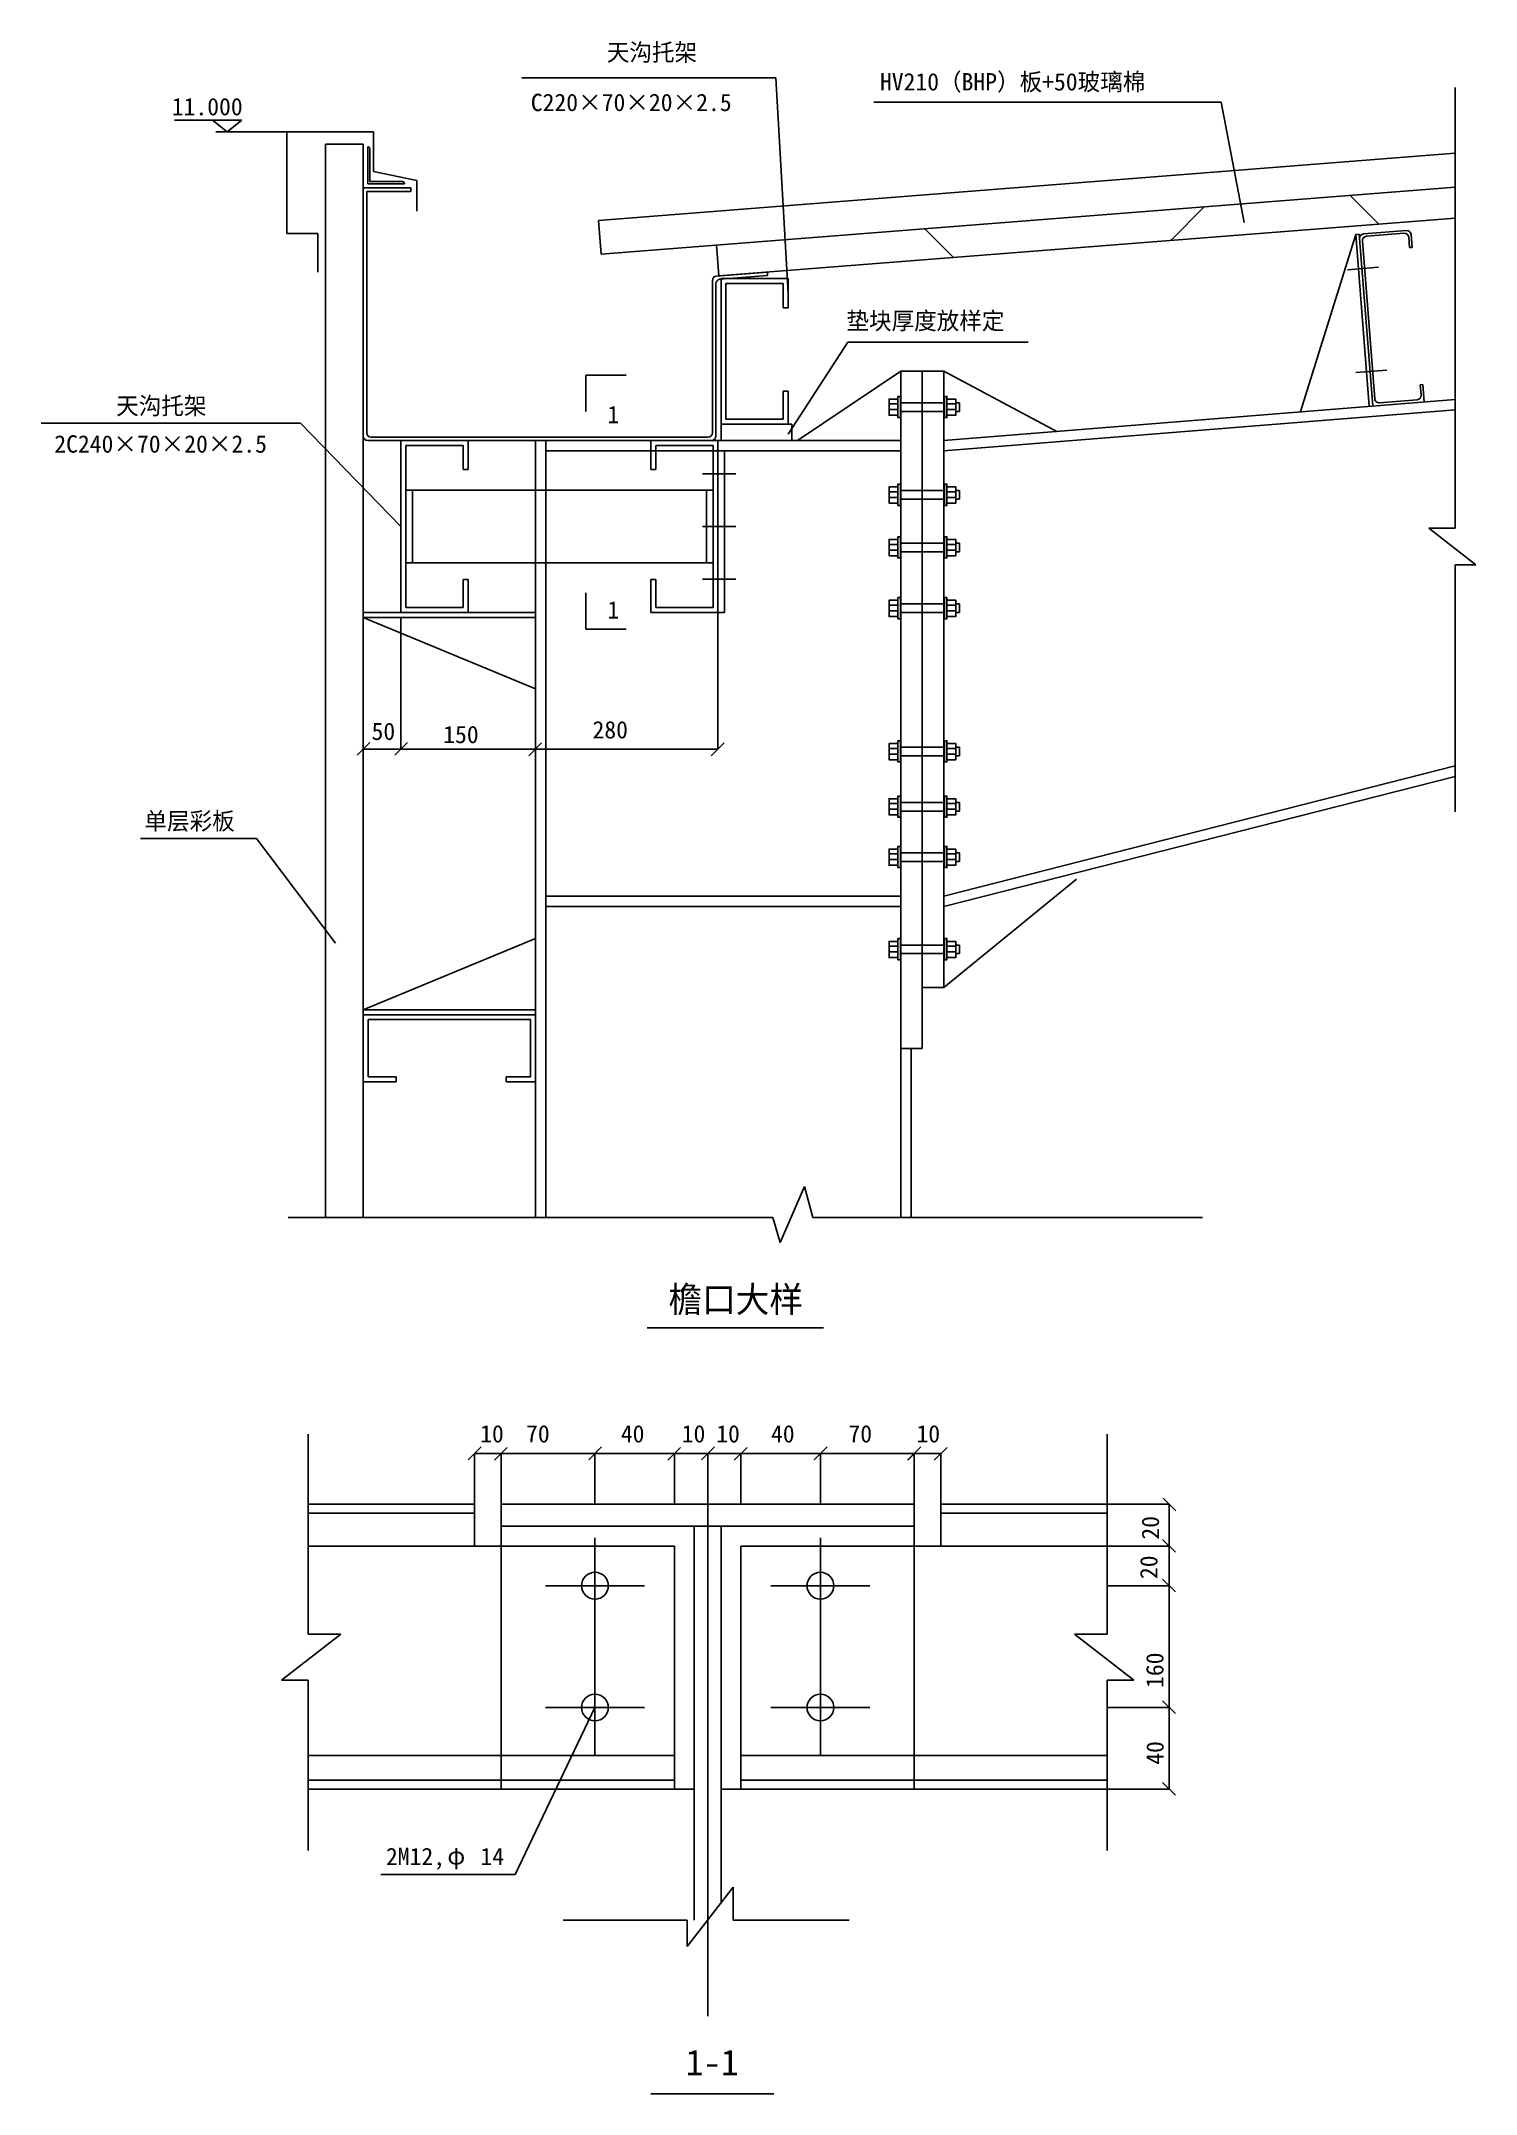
# Model space of a CAD drawing. Header units: metres. Extents: x 1972 to 23042, y -8659 to 21489.
import ezdxf

# ---------------------------------------------------------------- set-up
doc = ezdxf.new("R2010")
doc.units = ezdxf.units.M
for name, color, linetype in [('1', 1, 'Continuous'), ('2', 2, 'Continuous'), ('3', 3, 'Continuous'), ('AXIS', 3, 'Continuous'), ('GJ', 1, 'Continuous'), ('PUB_TEXT', 7, 'Continuous')]:
    doc.layers.add(name, color=color, linetype=linetype)

# ---------------------------------------------------------------- blocks, each defined once
blk = doc.blocks.new('_ARCHTICK')
at = {"color": 6, "linetype": 'ByBlock'}
blk.add_lwpolyline([(-0.49, -0.49), (0.45, 0.45)], dxfattribs=at)

msp = doc.modelspace()

# ---------------------------------------------------------------- hatches: boundary and pattern name
at = {"layer": '3'}
h = msp.add_hatch(dxfattribs=at)
h.set_pattern_fill('ANSI37', scale=1500)
h.paths.add_polyline_path([(11890.84, 18490.61), (11926.24, 18039.58), (12640.16, 18095.62), (22734.84, 18887.98), (22734.84, 19341.79)])

# ---------------------------------------------------------------- linework, layer by layer
for p, q in [((9029.96, 20947.28), (12762.69, 20947.28)), ((12943.01, 17786.44), (12762.69, 20947.28)), ((22734.84, 20807.44), (22734.84, 14335.75)), ((14202.89, 20593.46), (19298.73, 20593.46)), ((19639.31, 18824.95), (19298.73, 20593.46)), ((3932.41, 20329.18), (4920.35, 20329.18)), ((4704.81, 20153.78), (4487, 20329.18)), ((4704.81, 20153.78), (4920.35, 20329.18)), ((5581.91, 20155.95), (4536.41, 20155.95)), ((4704.81, 20153.78), (4704.81, 20153.78)), ((6151.05, 19973.48), (6703.68, 19973.48)), ((6151.05, 4212.96), (6151.05, 19973.48)), ((6703.68, 4212.96), (6703.68, 19973.48)), ((6768.33, 19933.41), (6773.73, 19933.41)), ((6768.33, 19393.41), (6768.33, 19933.41)), ((6800.73, 19425.81), (6800.73, 19906.41)), ((10158.56, 18853.83), (22734.84, 19840.98)), ((6703.68, 15686.7), (6703.68, 19331.81)), ((6703.68, 19331.81), (7404.02, 19331.81)), ((6768.33, 19393.41), (7308.33, 19393.41)), ((6800.73, 19425.81), (7281.33, 19425.81)), ((7308.33, 19393.41), (7308.33, 19398.81)), ((7404.02, 19281.41), (7404.02, 19331.81)), ((10197.5, 18357.7), (22734.84, 19341.79)), ((6754.25, 15737.26), (6754.25, 19281.41)), ((6754.25, 19281.41), (7404.02, 19281.41)), ((10197.5, 18357.7), (10158.56, 18853.83)), ((11926.24, 18039.58), (22734.84, 18887.98)), ((21392.16, 18656.93), (22022.25, 18706.38)), ((11926.24, 18039.58), (11890.84, 18490.61)), ((21278.74, 18648.02), (20468.42, 16048.51)), ((21278.74, 18648.02), (21329.15, 18651.98)), ((21278.74, 18648.02), (21476.57, 16127.65)), ((21329.15, 18651.98), (21526.98, 16131.6)), ((21374.87, 18554.13), (21556.87, 16235.39)), ((21432.93, 18622.09), (21987.42, 18665.61)), ((22055.37, 18607.55), (22067.24, 18456.32)), ((22067.24, 18456.32), (22105.05, 18459.29)), ((22090.21, 18648.32), (22105.05, 18459.29)), ((11889.42, 18036.69), (12640.16, 18095.62)), ((12640.16, 18044.9), (12640.16, 18095.62)), ((21158.64, 18131.42), (21613.16, 18167.09)), ((11831.16, 15737.26), (11831.16, 17973.68)), ((11881.73, 15686.7), (11881.73, 17926.93)), ((11939.98, 17989.94), (12640.16, 18044.9)), ((12943.01, 15715.77), (13818.1, 17068.29)), ((13818.1, 17068.29), (16469.25, 17068.29)), ((14595.04, 16642.92), (13078.17, 15623.5)), ((14595.04, 16642.92), (15230.31, 16642.92)), ((14595.04, 4212.96), (14595.04, 16642.92)), ((14912.67, 6695.62), (14912.67, 16642.92)), ((15230.31, 16642.92), (16888.6, 15754.37)), ((15230.31, 7588.81), (15230.31, 16642.92)), ((21277.34, 16619.19), (21731.85, 16654.87)), ((22225.51, 16440.02), (22263.31, 16442.99)), ((22225.51, 16440.02), (22237.38, 16288.8)), ((22263.31, 16442.99), (22283.1, 16190.95)), ((14423.93, 16159.36), (14554.23, 16159.36)), ((14423.93, 16075.94), (14554.23, 16075.94)), ((15237.42, 16176.78), (14591.11, 16176.78)), ((15237.42, 16050.38), (14591.11, 16050.38)), ((15230.31, 15624.21), (22734.84, 16226.41)), ((15230.31, 15472.28), (22734.84, 16074.27)), ((15274.31, 16159.36), (15404.61, 16159.36)), ((15274.31, 16075.94), (15404.61, 16075.94)), ((15404.61, 16176.78), (15460.75, 16176.78)), ((15404.61, 16050.38), (15460.75, 16050.38)), ((15460.75, 16176.78), (15460.75, 16050.38)), ((21624.83, 16177.32), (22179.31, 16220.84)), ((5782.56, 15875.55), (1971.91, 15875.55)), ((7257.24, 14359.43), (5782.56, 15875.55)), ((12994.97, 15862.89), (11956.67, 15862.89)), ((11956.67, 15862.89), (11956.67, 15623.5)), ((12994.97, 15862.89), (12994.97, 15623.5)), ((6766.89, 15623.5), (11818.52, 15623.5)), ((6817.45, 15674.06), (11767.96, 15674.06)), ((9231.81, 4212.96), (9231.81, 15623.5)), ((9383.5, 4212.96), (9383.5, 15623.5)), ((9383.5, 15623.5), (14595.04, 15623.5)), ((9383.5, 15471.81), (14595.04, 15471.81)), ((11911.63, 13095.37), (11911.63, 15471.81)), ((12007.84, 13095.37), (12007.84, 15471.81)), ((7329.82, 14893.46), (11839.05, 14893.46)), ((7425.98, 13825.4), (7425.98, 14893.46)), ((11742.89, 13825.4), (11742.89, 14893.46)), ((14423.93, 14869.95), (14554.23, 14869.95)), ((14423.93, 14786.53), (14554.23, 14786.53)), ((15237.42, 14887.37), (14591.11, 14887.37)), ((15274.31, 14869.95), (15404.61, 14869.95)), ((15274.31, 14786.53), (15404.61, 14786.53)), ((15404.61, 14887.37), (15460.75, 14887.37)), ((15460.75, 14887.37), (15460.75, 14760.96)), ((15237.42, 14760.96), (14591.11, 14760.96)), ((15404.61, 14760.96), (15460.75, 14760.96)), ((22734.84, 14335.75), (22350.5, 14335.75)), ((22350.5, 14335.75), (23042.3, 13798.04)), ((14423.93, 14097.78), (14554.23, 14097.78)), ((14423.93, 14014.36), (14554.23, 14014.36)), ((15237.42, 14115.2), (14591.11, 14115.2)), ((15237.42, 13988.79), (14591.11, 13988.79)), ((15274.31, 14097.78), (15404.61, 14097.78)), ((15274.31, 14014.36), (15404.61, 14014.36)), ((15404.61, 14115.2), (15460.75, 14115.2)), ((15404.61, 13988.79), (15460.75, 13988.79)), ((15460.75, 14115.2), (15460.75, 13988.79)), ((7329.82, 13825.4), (11839.05, 13825.4)), ((23042.3, 13798.04), (22734.84, 13798.04)), ((22734.84, 13798.04), (22734.84, 10171.2)), ((6703.68, 13095.37), (9231.81, 13095.37)), ((6703.68, 13023.77), (9231.81, 13023.77)), ((6703.68, 13023.77), (9231.81, 11975.9)), ((6703.68, 13023.77), (6703.68, 11090.61)), ((7257.24, 13023.77), (7257.24, 11090.61)), ((7257.24, 13023.77), (7257.24, 11090.61)), ((9231.81, 13023.77), (9231.81, 11090.61)), ((9231.81, 13023.77), (9231.81, 11090.61)), ((11911.63, 13095.37), (12007.84, 13095.37)), ((11911.63, 13095.37), (11911.63, 11090.61)), ((14423.93, 13204.69), (14554.23, 13204.69)), ((14423.93, 13121.27), (14554.23, 13121.27)), ((15237.42, 13222.11), (14591.11, 13222.11)), ((15237.42, 13095.7), (14591.11, 13095.7)), ((15274.31, 13204.69), (15404.61, 13204.69)), ((15274.31, 13121.27), (15404.61, 13121.27)), ((15404.61, 13222.11), (15460.75, 13222.11)), ((15404.61, 13095.7), (15460.75, 13095.7)), ((15460.75, 13222.11), (15460.75, 13095.7)), ((7257.24, 11090.61), (6703.68, 11090.61)), ((7257.24, 11090.61), (9231.81, 11090.61)), ((9231.81, 11090.61), (11911.63, 11090.61)), ((14423.93, 11101.01), (14554.23, 11101.01)), ((14423.93, 11017.59), (14554.23, 11017.59)), ((15237.42, 11118.43), (14591.11, 11118.43)), ((15237.42, 10992.02), (14591.11, 10992.02)), ((15274.31, 11101.01), (15404.61, 11101.01)), ((15274.31, 11017.59), (15404.61, 11017.59)), ((15404.61, 11118.43), (15460.75, 11118.43)), ((15404.61, 10992.02), (15460.75, 10992.02)), ((15460.75, 11118.43), (15460.75, 10992.02)), ((15230.31, 8932.02), (22734.84, 10842.65)), ((15230.31, 8780.1), (22734.84, 10690.51)), ((14423.93, 10289.97), (14554.23, 10289.97)), ((15237.42, 10307.39), (14591.11, 10307.39)), ((15274.31, 10289.97), (15404.61, 10289.97)), ((15404.61, 10307.39), (15460.75, 10307.39)), ((15460.75, 10307.39), (15460.75, 10180.98)), ((14423.93, 10206.55), (14554.23, 10206.55)), ((15237.42, 10180.98), (14591.11, 10180.98)), ((15274.31, 10206.55), (15404.61, 10206.55)), ((15404.61, 10180.98), (15460.75, 10180.98)), ((5135.88, 9777.35), (3431.11, 9777.35)), ((6297.38, 8238.31), (5135.88, 9777.35)), ((6703.68, 9442.82), (6703.68, 9371.22)), ((14423.93, 9550.67), (14554.23, 9550.67)), ((14423.93, 9467.25), (14554.23, 9467.25)), ((15237.42, 9568.09), (14591.11, 9568.09)), ((15237.42, 9441.68), (14591.11, 9441.68)), ((15274.31, 9550.67), (15404.61, 9550.67)), ((15274.31, 9467.25), (15404.61, 9467.25)), ((15404.61, 9568.09), (15460.75, 9568.09)), ((15404.61, 9441.68), (15460.75, 9441.68)), ((15460.75, 9568.09), (15460.75, 9441.68)), ((15230.31, 7588.81), (17176.05, 9181.82)), ((9383.5, 8931.07), (14595.04, 8931.07)), ((9383.5, 8779.39), (14595.04, 8779.39)), ((14423.93, 8195.92), (14554.23, 8195.92)), ((15237.42, 8213.34), (14591.11, 8213.34)), ((15274.31, 8195.92), (15404.61, 8195.92)), ((15404.61, 8213.34), (15460.75, 8213.34)), ((15460.75, 8213.34), (15460.75, 8086.93)), ((14423.93, 8112.5), (14554.23, 8112.5)), ((15237.42, 8086.93), (14591.11, 8086.93)), ((15274.31, 8112.5), (15404.61, 8112.5)), ((15404.61, 8086.93), (15460.75, 8086.93)), ((15230.31, 7588.81), (14912.67, 7588.81)), ((6703.68, 7262.16), (6703.68, 7190.56)), ((6703.68, 7262.16), (9231.81, 7262.16)), ((6703.68, 7190.56), (9231.81, 7190.56)), ((6703.68, 7190.56), (6703.68, 6204.23)), ((6776.26, 7117.98), (9159.24, 7117.98)), ((6776.26, 7117.98), (6776.26, 6276.8)), ((9159.24, 7117.98), (9159.24, 6276.8)), ((9231.81, 6204.23), (9231.81, 7190.56)), ((14912.67, 6695.62), (14595.04, 6695.62)), ((14746.73, 4212.96), (14746.73, 6695.62)), ((6703.68, 6204.23), (7187.54, 6204.23)), ((6776.26, 6276.8), (7187.54, 6276.8)), ((7187.54, 6276.8), (7187.54, 6204.23)), ((8803.07, 6276.8), (9159.24, 6276.8)), ((8803.07, 6204.23), (8803.07, 6276.8)), ((8803.07, 6276.8), (8803.07, 6204.23)), ((8803.07, 6204.23), (9231.81, 6204.23)), ((13183.07, 4669.47), (12825.51, 3845.82)), ((13303.29, 4212.96), (13183.07, 4669.47)), ((12717.54, 4212.96), (5598.97, 4212.96)), ((12825.51, 3845.82), (12717.54, 4212.96)), ((19027.14, 4212.96), (13303.29, 4212.96)), ((10870.92, 2592.17), (13461.3, 2592.17)), ((5891.97, 1029.54), (5891.97, -1907.5)), ((17629.43, 1029.54), (17629.43, -1907.5)), ((8334.58, 1.37), (8334.58, 743.94)), ((8728.45, 743.94), (8334.58, 743.94)), ((8728.45, 1.37), (8728.45, 743.94)), ((8728.45, 1.37), (8728.45, 743.94)), ((10104.63, 743.94), (8728.45, 743.94)), ((10104.63, 1.37), (10104.63, 743.94)), ((11272.92, 743.94), (10104.63, 743.94)), ((10104.63, 1.37), (10104.63, 743.94)), ((11272.92, 1.37), (11272.92, 743.94)), ((11272.92, 1.37), (11272.92, 743.94)), ((11272.92, 743.94), (11760.7, 743.94)), ((11760.7, 1.37), (11760.7, 743.94)), ((12248.48, 743.94), (11760.7, 743.94)), ((11760.7, 1.37), (11760.7, 743.94)), ((12248.48, 1.37), (12248.48, 743.94)), ((12248.48, 1.37), (12248.48, 743.94)), ((12248.48, 743.94), (13416.78, 743.94)), ((13416.78, 1.37), (13416.78, 743.94)), ((13416.78, 743.94), (14792.96, 743.94)), ((13416.78, 1.37), (13416.78, 743.94)), ((14792.96, 1.37), (14792.96, 743.94)), ((14792.96, 1.37), (14792.96, 743.94)), ((14792.96, 743.94), (15186.83, 743.94)), ((15186.83, 1.37), (15186.83, 743.94)), ((8334.58, 1.37), (5891.97, 1.37)), ((8334.58, 1.37), (8334.58, -613.13)), ((14792.96, 1.37), (8728.45, 1.37)), ((8728.45, 1.37), (8728.45, -319.57)), ((11760.7, 44.69), (11760.7, -7514.89)), ((14792.96, 1.37), (14792.96, -319.57)), ((15186.83, 1.37), (15186.83, -613.13)), ((15186.83, 1.37), (17629.43, 1.37)), ((17629.43, 1.37), (18539.85, 1.37)), ((18539.85, 1.37), (18539.85, -613.13)), ((8334.58, -130.64), (5891.97, -130.64)), ((15186.83, -130.64), (17629.43, -130.64)), ((8728.45, -319.57), (8728.45, -4181.33)), ((14792.96, -319.57), (8728.45, -319.57)), ((10104.63, -490.35), (10104.63, -3689.6)), ((11564.2, -319.57), (11564.2, -6105.13)), ((11957.21, -319.57), (11957.21, -5852.7)), ((13416.78, -490.35), (13416.78, -3689.6)), ((14792.96, -319.57), (14792.96, -4181.33)), ((5891.97, -611.4), (5891.97, -1907.5)), ((11272.92, -613.13), (5891.97, -613.13)), ((11272.92, -613.13), (11272.92, -4181.33)), ((12248.48, -613.13), (12248.48, -4181.33)), ((12248.48, -613.13), (17629.43, -613.13)), ((17629.43, -611.4), (17629.43, -1907.5)), ((17629.43, -613.13), (18539.85, -613.13)), ((17629.43, -613.13), (18539.85, -613.13)), ((18539.85, -1195.76), (18539.85, -613.13)), ((10831.54, -1195.76), (9377.72, -1195.76)), ((12689.86, -1195.76), (14143.69, -1195.76)), ((17629.43, -1195.76), (18539.85, -1195.76)), ((17629.43, -1195.76), (18539.85, -1195.76)), ((18539.85, -2984.2), (18539.85, -1195.76)), ((6376.23, -1907.5), (5504.57, -2585)), ((5891.97, -1907.5), (6376.23, -1907.5)), ((17629.43, -1907.5), (17145.17, -1907.5)), ((17145.17, -1907.5), (18016.84, -2585)), ((5504.57, -2585), (5891.97, -2585)), ((5891.97, -2585), (5891.97, -4096.48)), ((5891.97, -2585), (5891.97, -5085.22)), ((17629.43, -2585), (17629.43, -5085.22)), ((18016.84, -2585), (17629.43, -2585)), ((17629.43, -2585), (17629.43, -4096.48)), ((10104.63, -2984.2), (8934.02, -5434.44)), ((10831.54, -2984.2), (9377.72, -2984.2)), ((12689.86, -2984.2), (14143.69, -2984.2)), ((17629.43, -2984.2), (18539.85, -2984.2)), ((17629.43, -2984.2), (18539.85, -2984.2)), ((18539.85, -2984.2), (18539.85, -4181.33)), ((11272.92, -3689.6), (5891.97, -3689.6)), ((12248.48, -3689.6), (17629.43, -3689.6)), ((11272.92, -4049.31), (5891.97, -4049.31)), ((11564.2, -4181.33), (5891.97, -4181.33)), ((11957.21, -4181.33), (17629.43, -4181.33)), ((12248.48, -4049.31), (17629.43, -4049.31)), ((17629.43, -4181.33), (18539.85, -4181.33)), ((8934.02, -5434.44), (6959.02, -5434.44)), ((12137.4, -5620.87), (11459.9, -6492.54)), ((12137.4, -6105.13), (12137.4, -5620.87)), ((11459.9, -6105.13), (9639.14, -6105.13)), ((11459.9, -6492.54), (11459.9, -6105.13)), ((13837.68, -6105.13), (12137.4, -6105.13)), ((10926.78, -8659.39), (12732.86, -8659.39))]:
    msp.add_line(p, q)
for points in [[(14554.23, 15992.53), (14554.23, 16230.58), (14423.93, 16230.58), (14423.93, 15992.53)], [(14591.11, 16271.26), (14591.11, 15959.97), (14554.23, 15959.97), (14554.23, 16271.26)], [(15237.42, 16271.26), (15237.42, 15959.97), (15274.31, 15959.97), (15274.31, 16271.26)], [(15274.31, 15992.53), (15274.31, 16230.58), (15404.61, 16230.58), (15404.61, 15992.53)], [(14554.23, 14703.11), (14554.23, 14941.16), (14423.93, 14941.16), (14423.93, 14703.11)], [(14591.11, 14981.85), (14591.11, 14670.56), (14554.23, 14670.56), (14554.23, 14981.85)], [(15237.42, 14981.85), (15237.42, 14670.56), (15274.31, 14670.56), (15274.31, 14981.85)], [(15274.31, 14703.11), (15274.31, 14941.16), (15404.61, 14941.16), (15404.61, 14703.11)], [(14591.11, 14209.68), (14591.11, 13898.39), (14554.23, 13898.39), (14554.23, 14209.68)], [(15237.42, 14209.68), (15237.42, 13898.39), (15274.31, 13898.39), (15274.31, 14209.68)], [(14554.23, 13930.94), (14554.23, 14168.99), (14423.93, 14168.99), (14423.93, 13930.94)], [(15274.31, 13930.94), (15274.31, 14168.99), (15404.61, 14168.99), (15404.61, 13930.94)], [(14554.23, 13037.85), (14554.23, 13275.9), (14423.93, 13275.9), (14423.93, 13037.85)], [(14591.11, 13316.59), (14591.11, 13005.3), (14554.23, 13005.3), (14554.23, 13316.59)], [(15237.42, 13316.59), (15237.42, 13005.3), (15274.31, 13005.3), (15274.31, 13316.59)], [(15274.31, 13037.85), (15274.31, 13275.9), (15404.61, 13275.9), (15404.61, 13037.85)], [(14554.23, 10934.17), (14554.23, 11172.22), (14423.93, 11172.22), (14423.93, 10934.17)], [(14591.11, 11212.91), (14591.11, 10901.62), (14554.23, 10901.62), (14554.23, 11212.91)], [(15237.42, 11212.91), (15237.42, 10901.62), (15274.31, 10901.62), (15274.31, 11212.91)], [(15274.31, 10934.17), (15274.31, 11172.22), (15404.61, 11172.22), (15404.61, 10934.17)], [(14554.23, 10123.13), (14554.23, 10361.18), (14423.93, 10361.18), (14423.93, 10123.13)], [(14591.11, 10401.87), (14591.11, 10090.58), (14554.23, 10090.58), (14554.23, 10401.87)], [(15237.42, 10401.87), (15237.42, 10090.58), (15274.31, 10090.58), (15274.31, 10401.87)], [(15274.31, 10123.13), (15274.31, 10361.18), (15404.61, 10361.18), (15404.61, 10123.13)], [(14591.11, 9662.57), (14591.11, 9351.28), (14554.23, 9351.28), (14554.23, 9662.57)], [(15237.42, 9662.57), (15237.42, 9351.28), (15274.31, 9351.28), (15274.31, 9662.57)], [(14554.23, 9383.83), (14554.23, 9621.88), (14423.93, 9621.88), (14423.93, 9383.83)], [(15274.31, 9383.83), (15274.31, 9621.88), (15404.61, 9621.88), (15404.61, 9383.83)], [(14554.23, 8029.08), (14554.23, 8267.13), (14423.93, 8267.13), (14423.93, 8029.08)], [(14591.11, 8307.82), (14591.11, 7996.53), (14554.23, 7996.53), (14554.23, 8307.82)], [(15237.42, 8307.82), (15237.42, 7996.53), (15274.31, 7996.53), (15274.31, 8307.82)], [(15274.31, 8029.08), (15274.31, 8267.13), (15404.61, 8267.13), (15404.61, 8029.08)]]:
    msp.add_lwpolyline(points, close=True)
for centre in [(10104.63, -1195.76), (13416.78, -1195.76), (10104.63, -2984.2), (13416.78, -2984.2)]:
    msp.add_circle(centre, 196.7)
for centre, radius, start, end in [((6773.73, 19906.41), 27, 0, 90), ((7281.33, 19398.81), 27, 0, 90), ((22027.2, 18643.37), 63.2, 4.49, 94.49), ((21397.11, 18593.92), 63.2, 94.49, 184.49), ((21437.88, 18559.08), 63.2, 94.49, 184.49), ((21992.36, 18602.6), 63.2, 4.49, 94.49), ((11894.37, 17973.68), 63.2, 94.49, 180), ((11944.93, 17926.93), 63.2, 94.49, 180), ((11944.93, 17926.93), 63.2, 94.49, 180), ((22174.37, 16283.85), 63.2, 274.49, 4.49), ((21619.88, 16240.33), 63.2, 184.49, 274.49), ((6766.89, 15686.7), 63.2, 180, 270), ((6817.45, 15737.26), 63.2, 180, 270), ((11767.96, 15737.26), 63.2, 270, 0), ((11818.52, 15686.7), 63.2, 270, 0), ((11818.52, 15686.7), 63.2, 270, 0)]:
    msp.add_arc(centre, radius, start, end)
at = {"layer": '1'}
for p, q in [((11686.8, 15133.62), (12172.03, 15133.62)), ((11686.8, 14359.43), (12172.03, 14359.43)), ((11686.8, 13585.25), (12172.03, 13585.25))]:
    msp.add_line(p, q, dxfattribs=at)
at = {"layer": '2'}
for p, q in [((6851.68, 20155.95), (5581.91, 20155.95)), ((5581.91, 20155.95), (5581.91, 18660.35)), ((6851.68, 20155.95), (6851.68, 19574.47)), ((6851.68, 19574.47), (7491.81, 19442.78)), ((7491.81, 19442.78), (7491.81, 18991.28)), ((5581.91, 18660.35), (6035.23, 18660.35)), ((6035.23, 18660.35), (6035.23, 18094.22)), ((12943.01, 18000.81), (11956.67, 18000.81)), ((11956.67, 17849.12), (11956.67, 18000.81)), ((11956.67, 15862.89), (11956.67, 18000.81)), ((12029.25, 17928.23), (12870.43, 17928.23)), ((12029.25, 15935.47), (12029.25, 17928.23)), ((12870.43, 17572.07), (12870.43, 17928.23)), ((12943.01, 17572.07), (12943.01, 18000.81)), ((12943.01, 17572.07), (12870.43, 17572.07)), ((12870.43, 17572.07), (12943.01, 17572.07)), ((12870.43, 16346.74), (12943.01, 16346.74)), ((12870.43, 15935.47), (12870.43, 16346.74)), ((12943.01, 15862.89), (12943.01, 16346.74)), ((11956.67, 15862.89), (12943.01, 15862.89)), ((12029.25, 15935.47), (12870.43, 15935.47)), ((8243.57, 15623.5), (7257.24, 15623.5)), ((7257.24, 13095.37), (7257.24, 15623.5)), ((7257.24, 15471.81), (7257.24, 15623.5)), ((7329.82, 15550.92), (8170.99, 15550.92)), ((7329.82, 13167.95), (7329.82, 15550.92)), ((8170.99, 15194.76), (8170.99, 15550.92)), ((8243.57, 15194.76), (8243.57, 15623.5)), ((10925.3, 15623.5), (11911.63, 15623.5)), ((10925.3, 15194.76), (10925.3, 15623.5)), ((11839.05, 15550.92), (10997.88, 15550.92)), ((10997.88, 15194.76), (10997.88, 15550.92)), ((11839.05, 13167.95), (11839.05, 15550.92)), ((11911.63, 13095.37), (11911.63, 15623.5)), ((11911.63, 15471.81), (11911.63, 15623.5)), ((8170.99, 15194.76), (8243.57, 15194.76)), ((8243.57, 15194.76), (8170.99, 15194.76)), ((10997.88, 15194.76), (10925.3, 15194.76)), ((10925.3, 15194.76), (10997.88, 15194.76)), ((8170.99, 13167.95), (8170.99, 13579.22)), ((8170.99, 13579.22), (8243.57, 13579.22)), ((8243.57, 13095.37), (8243.57, 13579.22)), ((10997.88, 13579.22), (10925.3, 13579.22)), ((10925.3, 13095.37), (10925.3, 13579.22)), ((10997.88, 13167.95), (10997.88, 13579.22)), ((7257.24, 13095.37), (8243.57, 13095.37)), ((7329.82, 13167.95), (8170.99, 13167.95)), ((11911.63, 13095.37), (10925.3, 13095.37)), ((11839.05, 13167.95), (10997.88, 13167.95))]:
    msp.add_line(p, q, dxfattribs=at)
at = {"layer": 'AXIS'}
for p, q in [((7273.95, 19393.41), (7021.14, 19393.41)), ((6703.68, 7262.16), (9231.81, 8310.03))]:
    msp.add_line(p, q, dxfattribs=at)
at = {"layer": 'GJ'}
for p, q in [((10565.75, 16583.4), (9970.04, 16583.4)), ((9970.04, 16583.4), (9970.04, 16050.01)), ((9970.04, 12851.68), (9970.04, 13385.07)), ((10565.75, 12851.68), (9970.04, 12851.68))]:
    msp.add_line(p, q, dxfattribs=at)

# ---------------------------------------------------------------- block references
at = {"xscale": 200, "yscale": 200, "zscale": 200}
for p, rotation in [((6703.68, 11090.61), 180), ((7257.24, 11090.61), 180), ((8334.58, 743.94), 180), ((10104.63, 743.94), 180), ((11760.7, 743.94), 180), ((13416.78, 743.94), 180), ((14792.96, 743.94), 180), ((18539.85, 1.37), 90), ((18539.85, -613.13), 270), ((18539.85, -1195.76), 270), ((18539.85, -2984.2), 270), ((18539.85, -4181.33), 270)]:
    msp.add_blockref('_ARCHTICK', p, dxfattribs=dict(at, rotation=rotation))
for p in [(9231.81, 11090.61), (11911.63, 11090.61), (8728.45, 743.94), (11272.92, 743.94), (12248.48, 743.94), (14792.96, 743.94), (15186.83, 743.94)]:
    msp.add_blockref('_ARCHTICK', p, dxfattribs=at)

# ---------------------------------------------------------------- texts
for s, p in [('天沟托架', (10279.57, 21196.76)), ('HV210（BHP）板+50玻璃棉', (14290.57, 20763.34)), ('11.000', (3891.69, 20398.32)), ('C220×70×20×2.5', (9163.61, 20460.35)), ('垫块厚度放样定', (13798.45, 17253)), ('天沟托架', (3074.99, 16004.92)), ('1', (10289.06, 15877.28)), ('2C240×70×20×2.5', (2166.24, 15444.52)), ('1', (10289.06, 13007.8)), ('50', (6824.97, 11224.97)), ('280', (10069.77, 11247.27)), ('150', (7877.25, 11178.12)), ('单层彩板', (3489.35, 9906.72)), ('10', (8419.89, 908)), ('70', (9093.73, 908)), ('40', (10485.27, 908)), ('10', (11379.51, 908)), ('10', (11886.7, 908)), ('40', (12690.59, 908)), ('70', (13828.27, 908)), ('10', (14827.47, 908)), ('2M12,   14', (7036.59, -5299.5)), ('φ', (7937.46, -5289.6))]:
    msp.add_text(s, height=255).set_placement(p)
for s, p in [('20', (18388.71, -518.78)), ('20', (18365.24, -1097.99)), ('160', (18453.84, -2697.14)), ('40', (18456.84, -3825.02))]:
    msp.add_text(s, height=255, rotation=90).set_placement(p)
at = {"layer": 'PUB_TEXT'}
for s, p in [('檐口大样', (11184.99, 2818.76)), ('1-1', (11439.31, -8388.13))]:
    msp.add_text(s, height=380, dxfattribs=at).set_placement(p)

doc.saveas('drawing.dxf')
